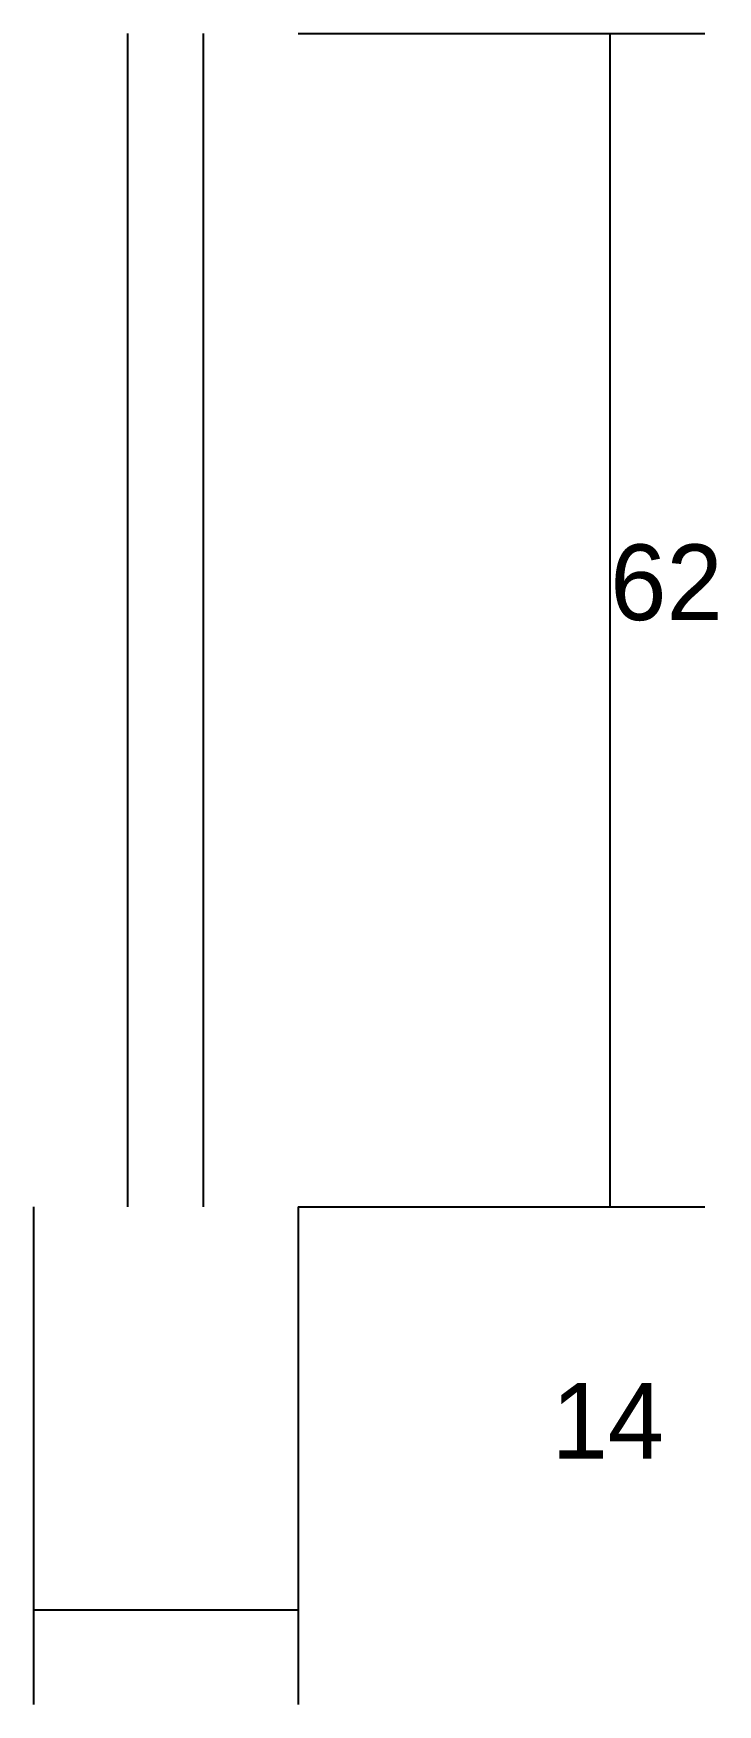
# Model space of a CAD drawing. Header units: metres. Extents: x 1764 to 5841, y -4497 to -3400.
# Drawn here: x 3466.7 to 3502.9, y -3645.7 to -3557.4 of the extents above; entities that cross this region are included whole.
import ezdxf

# ---------------------------------------------------------------- set-up
doc = ezdxf.new("R2010")
doc.units = ezdxf.units.M
doc.layers.add('COTA', color=241, linetype='Continuous')
doc.layers.add('SARR_EDITAR', color=141, linetype='Continuous')

msp = doc.modelspace()

# ---------------------------------------------------------------- linework, layer by layer
at = {"layer": 'COTA'}
for p, q in [((3480.7, -3557.4), (3502.2, -3557.4)), ((3497.2, -3619.4), (3497.2, -3557.4)), ((3466.7, -3619.4), (3466.7, -3645.7)), ((3480.7, -3619.4), (3502.2, -3619.4)), ((3480.7, -3619.4), (3480.7, -3645.7)), ((3466.7, -3640.7), (3480.7, -3640.7))]:
    msp.add_line(p, q, dxfattribs=at)
at = {"layer": 'SARR_EDITAR'}
for p, q in [((3471.7, -3619.4), (3471.7, -3557.4)), ((3475.7, -3619.4), (3475.7, -3557.4))]:
    msp.add_line(p, q, dxfattribs=at)

# ---------------------------------------------------------------- texts
at = {"layer": 'COTA'}
for s, p in [('62', (3497.2, -3588.4)), ('14', (3494.1, -3632.7))]:
    msp.add_text(s, height=4, dxfattribs=at).set_placement(p)

doc.saveas('drawing.dxf')
